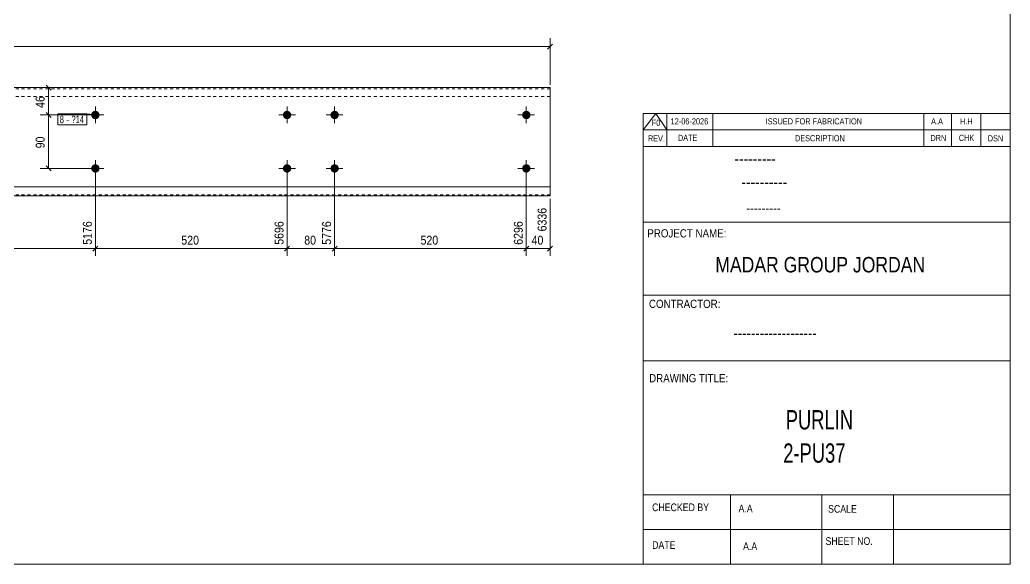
# Model space of a CAD drawing. Header units: millimetres. Extents: x 2 to 579, y 1 to 405.
# Drawn here: x 245.8 to 579, y 5 to 188.3 of the extents above; entities that cross this region are included whole.
import ezdxf

# ---------------------------------------------------------------- set-up
doc = ezdxf.new("R2010")
doc.units = ezdxf.units.MM
doc.linetypes.add('XKITLINE00', pattern=[0])
doc.linetypes.add('XKITLINE01', pattern=[4, 1, -1, 1, -1])
for name, color, linetype, lineweight in [('Bolt', 3, 'Continuous', 0), ('BoltMark', 7, 'Continuous', 0), ('Dimensions', 7, 'Continuous', 0), ('DrawingSheet', 5, 'Continuous', 0), ('OtherObjectType', 7, 'Continuous', 0), ('Part', 2, 'Continuous', 0)]:
    doc.layers.add(name, color=color, linetype=linetype, lineweight=lineweight)
doc.styles.add('@ARIAL_UNICODE_MS_BOLD', font='ARIAL.TTF')
doc.styles.add('ARIAL', font='ARIAL.TTF')
doc.styles.add('ARIAL_NARROW', font='ARIALN.TTF')
doc.styles.add('COMIC_SANS_MS_BOLD', font='COMICBD.TTF')
doc.styles.add('SWIS721_EX_BT', font='ARIAL.TTF')
doc.styles.add('SWISSE', font='ARIAL.TTF')

# ---------------------------------------------------------------- blocks, each defined once
blk = doc.blocks.new('*A4')
at = {"layer": 'Bolt'}
for points in [[(337.12, 156.2), (337.12, 156.17), (337.11, 156.13), (337.11, 156.1), (337.11, 156.06), (337.1, 156.03), (337.1, 156), (337.09, 155.96), (337.08, 155.93), (337.08, 155.9), (337.07, 155.86), (337.06, 155.83), (337.05, 155.8), (337.04, 155.76), (337.02, 155.73), (337.01, 155.7), (337, 155.67), (336.98, 155.64), (336.97, 155.61), (336.95, 155.58), (336.94, 155.55), (336.92, 155.52), (336.9, 155.49), (336.88, 155.46), (336.86, 155.43), (336.84, 155.4), (336.82, 155.37), (336.8, 155.35), (336.78, 155.32), (336.75, 155.3), (336.73, 155.27), (336.71, 155.25), (336.68, 155.22), (336.66, 155.2), (336.63, 155.18), (336.61, 155.15), (336.58, 155.13), (336.55, 155.11), (336.52, 155.09), (336.5, 155.07), (336.47, 155.05), (336.44, 155.03), (336.41, 155.02), (336.38, 155), (336.35, 154.99), (336.32, 154.97), (336.28, 154.96), (336.25, 154.94), (336.22, 154.93), (336.19, 154.92), (336.16, 154.91), (336.12, 154.9), (336.09, 154.89), (336.06, 154.88), (336.02, 154.87), (335.99, 154.86), (335.96, 154.86), (335.92, 154.85), (335.89, 154.85), (335.85, 154.84), (335.82, 154.84), (335.79, 154.84), (335.75, 154.84), (335.72, 154.84), (335.68, 154.84), (335.65, 154.84), (335.61, 154.84), (335.58, 154.84), (335.55, 154.85), (335.51, 154.85), (335.48, 154.86), (335.44, 154.86), (335.41, 154.87), (335.38, 154.88), (335.34, 154.89), (335.31, 154.9), (335.28, 154.91), (335.25, 154.92), (335.21, 154.93), (335.18, 154.94), (335.15, 154.96), (335.12, 154.97), (335.09, 154.99), (335.06, 155), (335.03, 155.02), (335, 155.03), (334.97, 155.05), (334.94, 155.07), (334.91, 155.09), (334.88, 155.11), (334.86, 155.13), (334.83, 155.15), (334.8, 155.18), (334.78, 155.2), (334.75, 155.22), (334.73, 155.25), (334.7, 155.27), (334.68, 155.3), (334.66, 155.32), (334.64, 155.35), (334.61, 155.37), (334.59, 155.4), (334.57, 155.43), (334.55, 155.46), (334.53, 155.49), (334.52, 155.52), (334.5, 155.55), (334.48, 155.58), (334.47, 155.61), (334.45, 155.64), (334.44, 155.67), (334.42, 155.7), (334.41, 155.73), (334.4, 155.76), (334.39, 155.8), (334.38, 155.83), (334.37, 155.86), (334.36, 155.9), (334.35, 155.93), (334.34, 155.96), (334.34, 156), (334.33, 156.03), (334.33, 156.06), (334.32, 156.1), (334.32, 156.13), (334.32, 156.17), (334.32, 156.2), (334.32, 156.24), (334.32, 156.27), (334.32, 156.3), (334.32, 156.34), (334.32, 156.37), (334.33, 156.41), (334.33, 156.44), (334.34, 156.48), (334.34, 156.51), (334.35, 156.54), (334.36, 156.58), (334.37, 156.61), (334.38, 156.64), (334.39, 156.67), (334.4, 156.71), (334.41, 156.74), (334.42, 156.77), (334.44, 156.8), (334.45, 156.83), (334.47, 156.87), (334.48, 156.9), (334.5, 156.93), (334.52, 156.96), (334.53, 156.98), (334.55, 157.01), (334.57, 157.04), (334.59, 157.07), (334.61, 157.1), (334.64, 157.12), (334.66, 157.15), (334.68, 157.18), (334.7, 157.2), (334.73, 157.23), (334.75, 157.25), (334.78, 157.27), (334.8, 157.3), (334.83, 157.32), (334.86, 157.34), (334.88, 157.36), (334.91, 157.38), (334.94, 157.4), (334.97, 157.42), (335, 157.44), (335.03, 157.45), (335.06, 157.47), (335.09, 157.49), (335.12, 157.5), (335.15, 157.52), (335.18, 157.53), (335.21, 157.54), (335.25, 157.55), (335.28, 157.57), (335.31, 157.58), (335.34, 157.59), (335.38, 157.59), (335.41, 157.6), (335.44, 157.61), (335.48, 157.62), (335.51, 157.62), (335.55, 157.63), (335.58, 157.63), (335.61, 157.63), (335.65, 157.63), (335.68, 157.64), (335.72, 157.64), (335.75, 157.64), (335.79, 157.63), (335.82, 157.63), (335.85, 157.63), (335.89, 157.63), (335.92, 157.62), (335.96, 157.62), (335.99, 157.61), (336.02, 157.6), (336.06, 157.59), (336.09, 157.59), (336.12, 157.58), (336.16, 157.57), (336.19, 157.55), (336.22, 157.54), (336.25, 157.53), (336.28, 157.52), (336.32, 157.5), (336.35, 157.49), (336.38, 157.47), (336.41, 157.45), (336.44, 157.44), (336.47, 157.42), (336.5, 157.4), (336.52, 157.38), (336.55, 157.36), (336.58, 157.34), (336.61, 157.32), (336.63, 157.3), (336.66, 157.27), (336.68, 157.25), (336.71, 157.23), (336.73, 157.2), (336.75, 157.18), (336.78, 157.15), (336.8, 157.12), (336.82, 157.1), (336.84, 157.07), (336.86, 157.04), (336.88, 157.01), (336.9, 156.98), (336.92, 156.96), (336.94, 156.93), (336.95, 156.9), (336.97, 156.87), (336.98, 156.83), (337, 156.8), (337.01, 156.77), (337.02, 156.74), (337.04, 156.71), (337.05, 156.67), (337.06, 156.64), (337.07, 156.61), (337.08, 156.58), (337.08, 156.54), (337.09, 156.51), (337.1, 156.48), (337.1, 156.44), (337.11, 156.41), (337.11, 156.37), (337.11, 156.34), (337.12, 156.3), (337.12, 156.27), (337.12, 156.24)], [(353.12, 156.2), (353.12, 156.17), (353.11, 156.13), (353.11, 156.1), (353.11, 156.06), (353.1, 156.03), (353.1, 156), (353.09, 155.96), (353.08, 155.93), (353.08, 155.9), (353.07, 155.86), (353.06, 155.83), (353.05, 155.8), (353.04, 155.76), (353.02, 155.73), (353.01, 155.7), (353, 155.67), (352.98, 155.64), (352.97, 155.61), (352.95, 155.58), (352.94, 155.55), (352.92, 155.52), (352.9, 155.49), (352.88, 155.46), (352.86, 155.43), (352.84, 155.4), (352.82, 155.37), (352.8, 155.35), (352.78, 155.32), (352.75, 155.3), (352.73, 155.27), (352.71, 155.25), (352.68, 155.22), (352.66, 155.2), (352.63, 155.18), (352.61, 155.15), (352.58, 155.13), (352.55, 155.11), (352.52, 155.09), (352.5, 155.07), (352.47, 155.05), (352.44, 155.03), (352.41, 155.02), (352.38, 155), (352.35, 154.99), (352.32, 154.97), (352.28, 154.96), (352.25, 154.94), (352.22, 154.93), (352.19, 154.92), (352.16, 154.91), (352.12, 154.9), (352.09, 154.89), (352.06, 154.88), (352.02, 154.87), (351.99, 154.86), (351.96, 154.86), (351.92, 154.85), (351.89, 154.85), (351.85, 154.84), (351.82, 154.84), (351.79, 154.84), (351.75, 154.84), (351.72, 154.84), (351.68, 154.84), (351.65, 154.84), (351.61, 154.84), (351.58, 154.84), (351.55, 154.85), (351.51, 154.85), (351.48, 154.86), (351.44, 154.86), (351.41, 154.87), (351.38, 154.88), (351.34, 154.89), (351.31, 154.9), (351.28, 154.91), (351.25, 154.92), (351.21, 154.93), (351.18, 154.94), (351.15, 154.96), (351.12, 154.97), (351.09, 154.99), (351.06, 155), (351.03, 155.02), (351, 155.03), (350.97, 155.05), (350.94, 155.07), (350.91, 155.09), (350.88, 155.11), (350.86, 155.13), (350.83, 155.15), (350.8, 155.18), (350.78, 155.2), (350.75, 155.22), (350.73, 155.25), (350.7, 155.27), (350.68, 155.3), (350.66, 155.32), (350.64, 155.35), (350.61, 155.37), (350.59, 155.4), (350.57, 155.43), (350.55, 155.46), (350.53, 155.49), (350.52, 155.52), (350.5, 155.55), (350.48, 155.58), (350.47, 155.61), (350.45, 155.64), (350.44, 155.67), (350.42, 155.7), (350.41, 155.73), (350.4, 155.76), (350.39, 155.8), (350.38, 155.83), (350.37, 155.86), (350.36, 155.9), (350.35, 155.93), (350.34, 155.96), (350.34, 156), (350.33, 156.03), (350.33, 156.06), (350.32, 156.1), (350.32, 156.13), (350.32, 156.17), (350.32, 156.2), (350.32, 156.24), (350.32, 156.27), (350.32, 156.3), (350.32, 156.34), (350.32, 156.37), (350.33, 156.41), (350.33, 156.44), (350.34, 156.48), (350.34, 156.51), (350.35, 156.54), (350.36, 156.58), (350.37, 156.61), (350.38, 156.64), (350.39, 156.67), (350.4, 156.71), (350.41, 156.74), (350.42, 156.77), (350.44, 156.8), (350.45, 156.83), (350.47, 156.87), (350.48, 156.9), (350.5, 156.93), (350.52, 156.96), (350.53, 156.98), (350.55, 157.01), (350.57, 157.04), (350.59, 157.07), (350.61, 157.1), (350.64, 157.12), (350.66, 157.15), (350.68, 157.18), (350.7, 157.2), (350.73, 157.23), (350.75, 157.25), (350.78, 157.27), (350.8, 157.3), (350.83, 157.32), (350.86, 157.34), (350.88, 157.36), (350.91, 157.38), (350.94, 157.4), (350.97, 157.42), (351, 157.44), (351.03, 157.45), (351.06, 157.47), (351.09, 157.49), (351.12, 157.5), (351.15, 157.52), (351.18, 157.53), (351.21, 157.54), (351.25, 157.55), (351.28, 157.57), (351.31, 157.58), (351.34, 157.59), (351.38, 157.59), (351.41, 157.6), (351.44, 157.61), (351.48, 157.62), (351.51, 157.62), (351.55, 157.63), (351.58, 157.63), (351.61, 157.63), (351.65, 157.63), (351.68, 157.64), (351.72, 157.64), (351.75, 157.64), (351.79, 157.63), (351.82, 157.63), (351.85, 157.63), (351.89, 157.63), (351.92, 157.62), (351.96, 157.62), (351.99, 157.61), (352.02, 157.6), (352.06, 157.59), (352.09, 157.59), (352.12, 157.58), (352.16, 157.57), (352.19, 157.55), (352.22, 157.54), (352.25, 157.53), (352.28, 157.52), (352.32, 157.5), (352.35, 157.49), (352.38, 157.47), (352.41, 157.45), (352.44, 157.44), (352.47, 157.42), (352.5, 157.4), (352.52, 157.38), (352.55, 157.36), (352.58, 157.34), (352.61, 157.32), (352.63, 157.3), (352.66, 157.27), (352.68, 157.25), (352.71, 157.23), (352.73, 157.2), (352.75, 157.18), (352.78, 157.15), (352.8, 157.12), (352.82, 157.1), (352.84, 157.07), (352.86, 157.04), (352.88, 157.01), (352.9, 156.98), (352.92, 156.96), (352.94, 156.93), (352.95, 156.9), (352.97, 156.87), (352.98, 156.83), (353, 156.8), (353.01, 156.77), (353.02, 156.74), (353.04, 156.71), (353.05, 156.67), (353.06, 156.64), (353.07, 156.61), (353.08, 156.58), (353.08, 156.54), (353.09, 156.51), (353.1, 156.48), (353.1, 156.44), (353.11, 156.41), (353.11, 156.37), (353.11, 156.34), (353.12, 156.3), (353.12, 156.27), (353.12, 156.24)], [(337.12, 138.2), (337.12, 138.17), (337.11, 138.13), (337.11, 138.1), (337.11, 138.06), (337.1, 138.03), (337.1, 138), (337.09, 137.96), (337.08, 137.93), (337.08, 137.9), (337.07, 137.86), (337.06, 137.83), (337.05, 137.8), (337.04, 137.76), (337.02, 137.73), (337.01, 137.7), (337, 137.67), (336.98, 137.64), (336.97, 137.61), (336.95, 137.58), (336.94, 137.55), (336.92, 137.52), (336.9, 137.49), (336.88, 137.46), (336.86, 137.43), (336.84, 137.4), (336.82, 137.37), (336.8, 137.35), (336.78, 137.32), (336.75, 137.3), (336.73, 137.27), (336.71, 137.25), (336.68, 137.22), (336.66, 137.2), (336.63, 137.18), (336.61, 137.15), (336.58, 137.13), (336.55, 137.11), (336.52, 137.09), (336.5, 137.07), (336.47, 137.05), (336.44, 137.03), (336.41, 137.02), (336.38, 137), (336.35, 136.99), (336.32, 136.97), (336.28, 136.96), (336.25, 136.94), (336.22, 136.93), (336.19, 136.92), (336.16, 136.91), (336.12, 136.9), (336.09, 136.89), (336.06, 136.88), (336.02, 136.87), (335.99, 136.86), (335.96, 136.86), (335.92, 136.85), (335.89, 136.85), (335.85, 136.84), (335.82, 136.84), (335.79, 136.84), (335.75, 136.84), (335.72, 136.84), (335.68, 136.84), (335.65, 136.84), (335.61, 136.84), (335.58, 136.84), (335.55, 136.85), (335.51, 136.85), (335.48, 136.86), (335.44, 136.86), (335.41, 136.87), (335.38, 136.88), (335.34, 136.89), (335.31, 136.9), (335.28, 136.91), (335.25, 136.92), (335.21, 136.93), (335.18, 136.94), (335.15, 136.96), (335.12, 136.97), (335.09, 136.99), (335.06, 137), (335.03, 137.02), (335, 137.03), (334.97, 137.05), (334.94, 137.07), (334.91, 137.09), (334.88, 137.11), (334.86, 137.13), (334.83, 137.15), (334.8, 137.18), (334.78, 137.2), (334.75, 137.22), (334.73, 137.25), (334.7, 137.27), (334.68, 137.3), (334.66, 137.32), (334.64, 137.35), (334.61, 137.37), (334.59, 137.4), (334.57, 137.43), (334.55, 137.46), (334.53, 137.49), (334.52, 137.52), (334.5, 137.55), (334.48, 137.58), (334.47, 137.61), (334.45, 137.64), (334.44, 137.67), (334.42, 137.7), (334.41, 137.73), (334.4, 137.76), (334.39, 137.8), (334.38, 137.83), (334.37, 137.86), (334.36, 137.9), (334.35, 137.93), (334.34, 137.96), (334.34, 138), (334.33, 138.03), (334.33, 138.06), (334.32, 138.1), (334.32, 138.13), (334.32, 138.17), (334.32, 138.2), (334.32, 138.24), (334.32, 138.27), (334.32, 138.3), (334.32, 138.34), (334.32, 138.37), (334.33, 138.41), (334.33, 138.44), (334.34, 138.48), (334.34, 138.51), (334.35, 138.54), (334.36, 138.58), (334.37, 138.61), (334.38, 138.64), (334.39, 138.67), (334.4, 138.71), (334.41, 138.74), (334.42, 138.77), (334.44, 138.8), (334.45, 138.83), (334.47, 138.87), (334.48, 138.9), (334.5, 138.93), (334.52, 138.96), (334.53, 138.98), (334.55, 139.01), (334.57, 139.04), (334.59, 139.07), (334.61, 139.1), (334.64, 139.12), (334.66, 139.15), (334.68, 139.18), (334.7, 139.2), (334.73, 139.23), (334.75, 139.25), (334.78, 139.27), (334.8, 139.3), (334.83, 139.32), (334.86, 139.34), (334.88, 139.36), (334.91, 139.38), (334.94, 139.4), (334.97, 139.42), (335, 139.44), (335.03, 139.45), (335.06, 139.47), (335.09, 139.49), (335.12, 139.5), (335.15, 139.52), (335.18, 139.53), (335.21, 139.54), (335.25, 139.55), (335.28, 139.57), (335.31, 139.58), (335.34, 139.59), (335.38, 139.59), (335.41, 139.6), (335.44, 139.61), (335.48, 139.62), (335.51, 139.62), (335.55, 139.63), (335.58, 139.63), (335.61, 139.63), (335.65, 139.63), (335.68, 139.64), (335.72, 139.64), (335.75, 139.64), (335.79, 139.63), (335.82, 139.63), (335.85, 139.63), (335.89, 139.63), (335.92, 139.62), (335.96, 139.62), (335.99, 139.61), (336.02, 139.6), (336.06, 139.59), (336.09, 139.59), (336.12, 139.58), (336.16, 139.57), (336.19, 139.55), (336.22, 139.54), (336.25, 139.53), (336.28, 139.52), (336.32, 139.5), (336.35, 139.49), (336.38, 139.47), (336.41, 139.45), (336.44, 139.44), (336.47, 139.42), (336.5, 139.4), (336.52, 139.38), (336.55, 139.36), (336.58, 139.34), (336.61, 139.32), (336.63, 139.3), (336.66, 139.27), (336.68, 139.25), (336.71, 139.23), (336.73, 139.2), (336.75, 139.18), (336.78, 139.15), (336.8, 139.12), (336.82, 139.1), (336.84, 139.07), (336.86, 139.04), (336.88, 139.01), (336.9, 138.98), (336.92, 138.96), (336.94, 138.93), (336.95, 138.9), (336.97, 138.87), (336.98, 138.83), (337, 138.8), (337.01, 138.77), (337.02, 138.74), (337.04, 138.71), (337.05, 138.67), (337.06, 138.64), (337.07, 138.61), (337.08, 138.58), (337.08, 138.54), (337.09, 138.51), (337.1, 138.48), (337.1, 138.44), (337.11, 138.41), (337.11, 138.37), (337.11, 138.34), (337.12, 138.3), (337.12, 138.27), (337.12, 138.24)], [(353.12, 138.2), (353.12, 138.17), (353.11, 138.13), (353.11, 138.1), (353.11, 138.06), (353.1, 138.03), (353.1, 138), (353.09, 137.96), (353.08, 137.93), (353.08, 137.9), (353.07, 137.86), (353.06, 137.83), (353.05, 137.8), (353.04, 137.76), (353.02, 137.73), (353.01, 137.7), (353, 137.67), (352.98, 137.64), (352.97, 137.61), (352.95, 137.58), (352.94, 137.55), (352.92, 137.52), (352.9, 137.49), (352.88, 137.46), (352.86, 137.43), (352.84, 137.4), (352.82, 137.37), (352.8, 137.35), (352.78, 137.32), (352.75, 137.3), (352.73, 137.27), (352.71, 137.25), (352.68, 137.22), (352.66, 137.2), (352.63, 137.18), (352.61, 137.15), (352.58, 137.13), (352.55, 137.11), (352.52, 137.09), (352.5, 137.07), (352.47, 137.05), (352.44, 137.03), (352.41, 137.02), (352.38, 137), (352.35, 136.99), (352.32, 136.97), (352.28, 136.96), (352.25, 136.94), (352.22, 136.93), (352.19, 136.92), (352.16, 136.91), (352.12, 136.9), (352.09, 136.89), (352.06, 136.88), (352.02, 136.87), (351.99, 136.86), (351.96, 136.86), (351.92, 136.85), (351.89, 136.85), (351.85, 136.84), (351.82, 136.84), (351.79, 136.84), (351.75, 136.84), (351.72, 136.84), (351.68, 136.84), (351.65, 136.84), (351.61, 136.84), (351.58, 136.84), (351.55, 136.85), (351.51, 136.85), (351.48, 136.86), (351.44, 136.86), (351.41, 136.87), (351.38, 136.88), (351.34, 136.89), (351.31, 136.9), (351.28, 136.91), (351.25, 136.92), (351.21, 136.93), (351.18, 136.94), (351.15, 136.96), (351.12, 136.97), (351.09, 136.99), (351.06, 137), (351.03, 137.02), (351, 137.03), (350.97, 137.05), (350.94, 137.07), (350.91, 137.09), (350.88, 137.11), (350.86, 137.13), (350.83, 137.15), (350.8, 137.18), (350.78, 137.2), (350.75, 137.22), (350.73, 137.25), (350.7, 137.27), (350.68, 137.3), (350.66, 137.32), (350.64, 137.35), (350.61, 137.37), (350.59, 137.4), (350.57, 137.43), (350.55, 137.46), (350.53, 137.49), (350.52, 137.52), (350.5, 137.55), (350.48, 137.58), (350.47, 137.61), (350.45, 137.64), (350.44, 137.67), (350.42, 137.7), (350.41, 137.73), (350.4, 137.76), (350.39, 137.8), (350.38, 137.83), (350.37, 137.86), (350.36, 137.9), (350.35, 137.93), (350.34, 137.96), (350.34, 138), (350.33, 138.03), (350.33, 138.06), (350.32, 138.1), (350.32, 138.13), (350.32, 138.17), (350.32, 138.2), (350.32, 138.24), (350.32, 138.27), (350.32, 138.3), (350.32, 138.34), (350.32, 138.37), (350.33, 138.41), (350.33, 138.44), (350.34, 138.48), (350.34, 138.51), (350.35, 138.54), (350.36, 138.58), (350.37, 138.61), (350.38, 138.64), (350.39, 138.67), (350.4, 138.71), (350.41, 138.74), (350.42, 138.77), (350.44, 138.8), (350.45, 138.83), (350.47, 138.87), (350.48, 138.9), (350.5, 138.93), (350.52, 138.96), (350.53, 138.98), (350.55, 139.01), (350.57, 139.04), (350.59, 139.07), (350.61, 139.1), (350.64, 139.12), (350.66, 139.15), (350.68, 139.18), (350.7, 139.2), (350.73, 139.23), (350.75, 139.25), (350.78, 139.27), (350.8, 139.3), (350.83, 139.32), (350.86, 139.34), (350.88, 139.36), (350.91, 139.38), (350.94, 139.4), (350.97, 139.42), (351, 139.44), (351.03, 139.45), (351.06, 139.47), (351.09, 139.49), (351.12, 139.5), (351.15, 139.52), (351.18, 139.53), (351.21, 139.54), (351.25, 139.55), (351.28, 139.57), (351.31, 139.58), (351.34, 139.59), (351.38, 139.59), (351.41, 139.6), (351.44, 139.61), (351.48, 139.62), (351.51, 139.62), (351.55, 139.63), (351.58, 139.63), (351.61, 139.63), (351.65, 139.63), (351.68, 139.64), (351.72, 139.64), (351.75, 139.64), (351.79, 139.63), (351.82, 139.63), (351.85, 139.63), (351.89, 139.63), (351.92, 139.62), (351.96, 139.62), (351.99, 139.61), (352.02, 139.6), (352.06, 139.59), (352.09, 139.59), (352.12, 139.58), (352.16, 139.57), (352.19, 139.55), (352.22, 139.54), (352.25, 139.53), (352.28, 139.52), (352.32, 139.5), (352.35, 139.49), (352.38, 139.47), (352.41, 139.45), (352.44, 139.44), (352.47, 139.42), (352.5, 139.4), (352.52, 139.38), (352.55, 139.36), (352.58, 139.34), (352.61, 139.32), (352.63, 139.3), (352.66, 139.27), (352.68, 139.25), (352.71, 139.23), (352.73, 139.2), (352.75, 139.18), (352.78, 139.15), (352.8, 139.12), (352.82, 139.1), (352.84, 139.07), (352.86, 139.04), (352.88, 139.01), (352.9, 138.98), (352.92, 138.96), (352.94, 138.93), (352.95, 138.9), (352.97, 138.87), (352.98, 138.83), (353, 138.8), (353.01, 138.77), (353.02, 138.74), (353.04, 138.71), (353.05, 138.67), (353.06, 138.64), (353.07, 138.61), (353.08, 138.58), (353.08, 138.54), (353.09, 138.51), (353.1, 138.48), (353.1, 138.44), (353.11, 138.41), (353.11, 138.37), (353.11, 138.34), (353.12, 138.3), (353.12, 138.27), (353.12, 138.24)]]:
    blk.add_hatch(color=3, dxfattribs=at).paths.add_polyline_path(points, flags=17)
at = {"layer": 'Bolt', "color": 3, "linetype": 'XKITLINE00', "lineweight": 0}
for p, q in [((335.72, 159.04), (335.72, 153.44)), ((351.72, 159.04), (351.72, 153.44)), ((338.52, 156.24), (332.92, 156.24)), ((354.52, 156.24), (348.92, 156.24)), ((335.72, 141.04), (335.72, 135.44)), ((351.72, 141.04), (351.72, 135.44)), ((338.52, 138.24), (332.92, 138.24)), ((354.52, 138.24), (348.92, 138.24))]:
    blk.add_line(p, q, dxfattribs=at)
blk = doc.blocks.new('*A5')
at = {"layer": 'Bolt'}
for points in [[(272.63, 156.2), (272.63, 156.17), (272.63, 156.13), (272.62, 156.1), (272.62, 156.06), (272.61, 156.03), (272.61, 156), (272.6, 155.96), (272.6, 155.93), (272.59, 155.9), (272.58, 155.86), (272.57, 155.83), (272.56, 155.8), (272.55, 155.76), (272.54, 155.73), (272.52, 155.7), (272.51, 155.67), (272.5, 155.64), (272.48, 155.61), (272.46, 155.58), (272.45, 155.55), (272.43, 155.52), (272.41, 155.49), (272.39, 155.46), (272.37, 155.43), (272.35, 155.4), (272.33, 155.37), (272.31, 155.35), (272.29, 155.32), (272.27, 155.3), (272.24, 155.27), (272.22, 155.25), (272.19, 155.22), (272.17, 155.2), (272.14, 155.18), (272.12, 155.15), (272.09, 155.13), (272.06, 155.11), (272.04, 155.09), (272.01, 155.07), (271.98, 155.05), (271.95, 155.03), (271.92, 155.02), (271.89, 155), (271.86, 154.99), (271.83, 154.97), (271.8, 154.96), (271.77, 154.94), (271.73, 154.93), (271.7, 154.92), (271.67, 154.91), (271.64, 154.9), (271.6, 154.89), (271.57, 154.88), (271.54, 154.87), (271.5, 154.86), (271.47, 154.86), (271.43, 154.85), (271.4, 154.85), (271.37, 154.84), (271.33, 154.84), (271.3, 154.84), (271.26, 154.84), (271.23, 154.84), (271.2, 154.84), (271.16, 154.84), (271.13, 154.84), (271.09, 154.84), (271.06, 154.85), (271.02, 154.85), (270.99, 154.86), (270.96, 154.86), (270.92, 154.87), (270.89, 154.88), (270.86, 154.89), (270.82, 154.9), (270.79, 154.91), (270.76, 154.92), (270.73, 154.93), (270.69, 154.94), (270.66, 154.96), (270.63, 154.97), (270.6, 154.99), (270.57, 155), (270.54, 155.02), (270.51, 155.03), (270.48, 155.05), (270.45, 155.07), (270.42, 155.09), (270.4, 155.11), (270.37, 155.13), (270.34, 155.15), (270.32, 155.18), (270.29, 155.2), (270.26, 155.22), (270.24, 155.25), (270.22, 155.27), (270.19, 155.3), (270.17, 155.32), (270.15, 155.35), (270.13, 155.37), (270.1, 155.4), (270.08, 155.43), (270.07, 155.46), (270.05, 155.49), (270.03, 155.52), (270.01, 155.55), (269.99, 155.58), (269.98, 155.61), (269.96, 155.64), (269.95, 155.67), (269.94, 155.7), (269.92, 155.73), (269.91, 155.76), (269.9, 155.8), (269.89, 155.83), (269.88, 155.86), (269.87, 155.9), (269.86, 155.93), (269.86, 155.96), (269.85, 156), (269.84, 156.03), (269.84, 156.06), (269.84, 156.1), (269.83, 156.13), (269.83, 156.17), (269.83, 156.2), (269.83, 156.24), (269.83, 156.27), (269.83, 156.3), (269.83, 156.34), (269.84, 156.37), (269.84, 156.41), (269.84, 156.44), (269.85, 156.48), (269.86, 156.51), (269.86, 156.54), (269.87, 156.58), (269.88, 156.61), (269.89, 156.64), (269.9, 156.67), (269.91, 156.71), (269.92, 156.74), (269.94, 156.77), (269.95, 156.8), (269.96, 156.83), (269.98, 156.87), (269.99, 156.9), (270.01, 156.93), (270.03, 156.96), (270.05, 156.98), (270.07, 157.01), (270.08, 157.04), (270.1, 157.07), (270.13, 157.1), (270.15, 157.12), (270.17, 157.15), (270.19, 157.18), (270.22, 157.2), (270.24, 157.23), (270.26, 157.25), (270.29, 157.27), (270.32, 157.3), (270.34, 157.32), (270.37, 157.34), (270.4, 157.36), (270.42, 157.38), (270.45, 157.4), (270.48, 157.42), (270.51, 157.44), (270.54, 157.45), (270.57, 157.47), (270.6, 157.49), (270.63, 157.5), (270.66, 157.52), (270.69, 157.53), (270.73, 157.54), (270.76, 157.55), (270.79, 157.57), (270.82, 157.58), (270.86, 157.59), (270.89, 157.59), (270.92, 157.6), (270.96, 157.61), (270.99, 157.62), (271.02, 157.62), (271.06, 157.63), (271.09, 157.63), (271.13, 157.63), (271.16, 157.63), (271.2, 157.64), (271.23, 157.64), (271.26, 157.64), (271.3, 157.63), (271.33, 157.63), (271.37, 157.63), (271.4, 157.63), (271.43, 157.62), (271.47, 157.62), (271.5, 157.61), (271.54, 157.6), (271.57, 157.59), (271.6, 157.59), (271.64, 157.58), (271.67, 157.57), (271.7, 157.55), (271.73, 157.54), (271.77, 157.53), (271.8, 157.52), (271.83, 157.5), (271.86, 157.49), (271.89, 157.47), (271.92, 157.45), (271.95, 157.44), (271.98, 157.42), (272.01, 157.4), (272.04, 157.38), (272.06, 157.36), (272.09, 157.34), (272.12, 157.32), (272.14, 157.3), (272.17, 157.27), (272.19, 157.25), (272.22, 157.23), (272.24, 157.2), (272.27, 157.18), (272.29, 157.15), (272.31, 157.12), (272.33, 157.1), (272.35, 157.07), (272.37, 157.04), (272.39, 157.01), (272.41, 156.98), (272.43, 156.96), (272.45, 156.93), (272.46, 156.9), (272.48, 156.87), (272.5, 156.83), (272.51, 156.8), (272.52, 156.77), (272.54, 156.74), (272.55, 156.71), (272.56, 156.67), (272.57, 156.64), (272.58, 156.61), (272.59, 156.58), (272.6, 156.54), (272.6, 156.51), (272.61, 156.48), (272.61, 156.44), (272.62, 156.41), (272.62, 156.37), (272.63, 156.34), (272.63, 156.3), (272.63, 156.27), (272.63, 156.24)], [(417.6, 156.2), (417.6, 156.17), (417.6, 156.13), (417.6, 156.1), (417.59, 156.06), (417.59, 156.03), (417.58, 156), (417.58, 155.96), (417.57, 155.93), (417.56, 155.9), (417.55, 155.86), (417.54, 155.83), (417.53, 155.8), (417.52, 155.76), (417.51, 155.73), (417.5, 155.7), (417.49, 155.67), (417.47, 155.64), (417.46, 155.61), (417.44, 155.58), (417.42, 155.55), (417.41, 155.52), (417.39, 155.49), (417.37, 155.46), (417.35, 155.43), (417.33, 155.4), (417.31, 155.37), (417.29, 155.35), (417.27, 155.32), (417.24, 155.3), (417.22, 155.27), (417.2, 155.25), (417.17, 155.22), (417.15, 155.2), (417.12, 155.18), (417.09, 155.15), (417.07, 155.13), (417.04, 155.11), (417.01, 155.09), (416.98, 155.07), (416.95, 155.05), (416.92, 155.03), (416.9, 155.02), (416.87, 155), (416.83, 154.99), (416.8, 154.97), (416.77, 154.96), (416.74, 154.94), (416.71, 154.93), (416.68, 154.92), (416.64, 154.91), (416.61, 154.9), (416.58, 154.89), (416.55, 154.88), (416.51, 154.87), (416.48, 154.86), (416.44, 154.86), (416.41, 154.85), (416.38, 154.85), (416.34, 154.84), (416.31, 154.84), (416.27, 154.84), (416.24, 154.84), (416.21, 154.84), (416.17, 154.84), (416.14, 154.84), (416.1, 154.84), (416.07, 154.84), (416.03, 154.85), (416, 154.85), (415.97, 154.86), (415.93, 154.86), (415.9, 154.87), (415.87, 154.88), (415.83, 154.89), (415.8, 154.9), (415.77, 154.91), (415.73, 154.92), (415.7, 154.93), (415.67, 154.94), (415.64, 154.96), (415.61, 154.97), (415.58, 154.99), (415.55, 155), (415.52, 155.02), (415.49, 155.03), (415.46, 155.05), (415.43, 155.07), (415.4, 155.09), (415.37, 155.11), (415.34, 155.13), (415.32, 155.15), (415.29, 155.18), (415.26, 155.2), (415.24, 155.22), (415.22, 155.25), (415.19, 155.27), (415.17, 155.3), (415.15, 155.32), (415.12, 155.35), (415.1, 155.37), (415.08, 155.4), (415.06, 155.43), (415.04, 155.46), (415.02, 155.49), (415, 155.52), (414.99, 155.55), (414.97, 155.58), (414.95, 155.61), (414.94, 155.64), (414.93, 155.67), (414.91, 155.7), (414.9, 155.73), (414.89, 155.76), (414.88, 155.8), (414.87, 155.83), (414.86, 155.86), (414.85, 155.9), (414.84, 155.93), (414.83, 155.96), (414.83, 156), (414.82, 156.03), (414.82, 156.06), (414.81, 156.1), (414.81, 156.13), (414.81, 156.17), (414.81, 156.2), (414.81, 156.24), (414.81, 156.27), (414.81, 156.3), (414.81, 156.34), (414.81, 156.37), (414.82, 156.41), (414.82, 156.44), (414.83, 156.48), (414.83, 156.51), (414.84, 156.54), (414.85, 156.58), (414.86, 156.61), (414.87, 156.64), (414.88, 156.67), (414.89, 156.71), (414.9, 156.74), (414.91, 156.77), (414.93, 156.8), (414.94, 156.83), (414.95, 156.87), (414.97, 156.9), (414.99, 156.93), (415, 156.96), (415.02, 156.98), (415.04, 157.01), (415.06, 157.04), (415.08, 157.07), (415.1, 157.1), (415.12, 157.12), (415.15, 157.15), (415.17, 157.18), (415.19, 157.2), (415.22, 157.23), (415.24, 157.25), (415.26, 157.27), (415.29, 157.3), (415.32, 157.32), (415.34, 157.34), (415.37, 157.36), (415.4, 157.38), (415.43, 157.4), (415.46, 157.42), (415.49, 157.44), (415.52, 157.45), (415.55, 157.47), (415.58, 157.49), (415.61, 157.5), (415.64, 157.52), (415.67, 157.53), (415.7, 157.54), (415.73, 157.55), (415.77, 157.57), (415.8, 157.58), (415.83, 157.59), (415.87, 157.59), (415.9, 157.6), (415.93, 157.61), (415.97, 157.62), (416, 157.62), (416.03, 157.63), (416.07, 157.63), (416.1, 157.63), (416.14, 157.63), (416.17, 157.64), (416.21, 157.64), (416.24, 157.64), (416.27, 157.63), (416.31, 157.63), (416.34, 157.63), (416.38, 157.63), (416.41, 157.62), (416.44, 157.62), (416.48, 157.61), (416.51, 157.6), (416.55, 157.59), (416.58, 157.59), (416.61, 157.58), (416.64, 157.57), (416.68, 157.55), (416.71, 157.54), (416.74, 157.53), (416.77, 157.52), (416.8, 157.5), (416.83, 157.49), (416.87, 157.47), (416.9, 157.45), (416.92, 157.44), (416.95, 157.42), (416.98, 157.4), (417.01, 157.38), (417.04, 157.36), (417.07, 157.34), (417.09, 157.32), (417.12, 157.3), (417.15, 157.27), (417.17, 157.25), (417.2, 157.23), (417.22, 157.2), (417.24, 157.18), (417.27, 157.15), (417.29, 157.12), (417.31, 157.1), (417.33, 157.07), (417.35, 157.04), (417.37, 157.01), (417.39, 156.98), (417.41, 156.96), (417.42, 156.93), (417.44, 156.9), (417.46, 156.87), (417.47, 156.83), (417.49, 156.8), (417.5, 156.77), (417.51, 156.74), (417.52, 156.71), (417.53, 156.67), (417.54, 156.64), (417.55, 156.61), (417.56, 156.58), (417.57, 156.54), (417.58, 156.51), (417.58, 156.48), (417.59, 156.44), (417.59, 156.41), (417.6, 156.37), (417.6, 156.34), (417.6, 156.3), (417.6, 156.27), (417.61, 156.24)], [(272.63, 138.2), (272.63, 138.17), (272.63, 138.13), (272.62, 138.1), (272.62, 138.06), (272.61, 138.03), (272.61, 138), (272.6, 137.96), (272.6, 137.93), (272.59, 137.9), (272.58, 137.86), (272.57, 137.83), (272.56, 137.8), (272.55, 137.76), (272.54, 137.73), (272.52, 137.7), (272.51, 137.67), (272.5, 137.64), (272.48, 137.61), (272.46, 137.58), (272.45, 137.55), (272.43, 137.52), (272.41, 137.49), (272.39, 137.46), (272.37, 137.43), (272.35, 137.4), (272.33, 137.37), (272.31, 137.35), (272.29, 137.32), (272.27, 137.3), (272.24, 137.27), (272.22, 137.25), (272.19, 137.22), (272.17, 137.2), (272.14, 137.18), (272.12, 137.15), (272.09, 137.13), (272.06, 137.11), (272.04, 137.09), (272.01, 137.07), (271.98, 137.05), (271.95, 137.03), (271.92, 137.02), (271.89, 137), (271.86, 136.99), (271.83, 136.97), (271.8, 136.96), (271.77, 136.94), (271.73, 136.93), (271.7, 136.92), (271.67, 136.91), (271.64, 136.9), (271.6, 136.89), (271.57, 136.88), (271.54, 136.87), (271.5, 136.86), (271.47, 136.86), (271.43, 136.85), (271.4, 136.85), (271.37, 136.84), (271.33, 136.84), (271.3, 136.84), (271.26, 136.84), (271.23, 136.84), (271.2, 136.84), (271.16, 136.84), (271.13, 136.84), (271.09, 136.84), (271.06, 136.85), (271.02, 136.85), (270.99, 136.86), (270.96, 136.86), (270.92, 136.87), (270.89, 136.88), (270.86, 136.89), (270.82, 136.9), (270.79, 136.91), (270.76, 136.92), (270.73, 136.93), (270.69, 136.94), (270.66, 136.96), (270.63, 136.97), (270.6, 136.99), (270.57, 137), (270.54, 137.02), (270.51, 137.03), (270.48, 137.05), (270.45, 137.07), (270.42, 137.09), (270.4, 137.11), (270.37, 137.13), (270.34, 137.15), (270.32, 137.18), (270.29, 137.2), (270.26, 137.22), (270.24, 137.25), (270.22, 137.27), (270.19, 137.3), (270.17, 137.32), (270.15, 137.35), (270.13, 137.37), (270.1, 137.4), (270.08, 137.43), (270.07, 137.46), (270.05, 137.49), (270.03, 137.52), (270.01, 137.55), (269.99, 137.58), (269.98, 137.61), (269.96, 137.64), (269.95, 137.67), (269.94, 137.7), (269.92, 137.73), (269.91, 137.76), (269.9, 137.8), (269.89, 137.83), (269.88, 137.86), (269.87, 137.9), (269.86, 137.93), (269.86, 137.96), (269.85, 138), (269.84, 138.03), (269.84, 138.06), (269.84, 138.1), (269.83, 138.13), (269.83, 138.17), (269.83, 138.2), (269.83, 138.24), (269.83, 138.27), (269.83, 138.3), (269.83, 138.34), (269.84, 138.37), (269.84, 138.41), (269.84, 138.44), (269.85, 138.48), (269.86, 138.51), (269.86, 138.54), (269.87, 138.58), (269.88, 138.61), (269.89, 138.64), (269.9, 138.67), (269.91, 138.71), (269.92, 138.74), (269.94, 138.77), (269.95, 138.8), (269.96, 138.83), (269.98, 138.87), (269.99, 138.9), (270.01, 138.93), (270.03, 138.96), (270.05, 138.98), (270.07, 139.01), (270.08, 139.04), (270.1, 139.07), (270.13, 139.1), (270.15, 139.12), (270.17, 139.15), (270.19, 139.18), (270.22, 139.2), (270.24, 139.23), (270.26, 139.25), (270.29, 139.27), (270.32, 139.3), (270.34, 139.32), (270.37, 139.34), (270.4, 139.36), (270.42, 139.38), (270.45, 139.4), (270.48, 139.42), (270.51, 139.44), (270.54, 139.45), (270.57, 139.47), (270.6, 139.49), (270.63, 139.5), (270.66, 139.52), (270.69, 139.53), (270.73, 139.54), (270.76, 139.55), (270.79, 139.57), (270.82, 139.58), (270.86, 139.59), (270.89, 139.59), (270.92, 139.6), (270.96, 139.61), (270.99, 139.62), (271.02, 139.62), (271.06, 139.63), (271.09, 139.63), (271.13, 139.63), (271.16, 139.63), (271.2, 139.64), (271.23, 139.64), (271.26, 139.64), (271.3, 139.63), (271.33, 139.63), (271.37, 139.63), (271.4, 139.63), (271.43, 139.62), (271.47, 139.62), (271.5, 139.61), (271.54, 139.6), (271.57, 139.59), (271.6, 139.59), (271.64, 139.58), (271.67, 139.57), (271.7, 139.55), (271.73, 139.54), (271.77, 139.53), (271.8, 139.52), (271.83, 139.5), (271.86, 139.49), (271.89, 139.47), (271.92, 139.45), (271.95, 139.44), (271.98, 139.42), (272.01, 139.4), (272.04, 139.38), (272.06, 139.36), (272.09, 139.34), (272.12, 139.32), (272.14, 139.3), (272.17, 139.27), (272.19, 139.25), (272.22, 139.23), (272.24, 139.2), (272.27, 139.18), (272.29, 139.15), (272.31, 139.12), (272.33, 139.1), (272.35, 139.07), (272.37, 139.04), (272.39, 139.01), (272.41, 138.98), (272.43, 138.96), (272.45, 138.93), (272.46, 138.9), (272.48, 138.87), (272.5, 138.83), (272.51, 138.8), (272.52, 138.77), (272.54, 138.74), (272.55, 138.71), (272.56, 138.67), (272.57, 138.64), (272.58, 138.61), (272.59, 138.58), (272.6, 138.54), (272.6, 138.51), (272.61, 138.48), (272.61, 138.44), (272.62, 138.41), (272.62, 138.37), (272.63, 138.34), (272.63, 138.3), (272.63, 138.27), (272.63, 138.24)], [(417.6, 138.2), (417.6, 138.17), (417.6, 138.13), (417.6, 138.1), (417.59, 138.06), (417.59, 138.03), (417.58, 138), (417.58, 137.96), (417.57, 137.93), (417.56, 137.9), (417.55, 137.86), (417.54, 137.83), (417.53, 137.8), (417.52, 137.76), (417.51, 137.73), (417.5, 137.7), (417.49, 137.67), (417.47, 137.64), (417.46, 137.61), (417.44, 137.58), (417.42, 137.55), (417.41, 137.52), (417.39, 137.49), (417.37, 137.46), (417.35, 137.43), (417.33, 137.4), (417.31, 137.37), (417.29, 137.35), (417.27, 137.32), (417.24, 137.3), (417.22, 137.27), (417.2, 137.25), (417.17, 137.22), (417.15, 137.2), (417.12, 137.18), (417.09, 137.15), (417.07, 137.13), (417.04, 137.11), (417.01, 137.09), (416.98, 137.07), (416.95, 137.05), (416.92, 137.03), (416.9, 137.02), (416.87, 137), (416.83, 136.99), (416.8, 136.97), (416.77, 136.96), (416.74, 136.94), (416.71, 136.93), (416.68, 136.92), (416.64, 136.91), (416.61, 136.9), (416.58, 136.89), (416.55, 136.88), (416.51, 136.87), (416.48, 136.86), (416.44, 136.86), (416.41, 136.85), (416.38, 136.85), (416.34, 136.84), (416.31, 136.84), (416.27, 136.84), (416.24, 136.84), (416.21, 136.84), (416.17, 136.84), (416.14, 136.84), (416.1, 136.84), (416.07, 136.84), (416.03, 136.85), (416, 136.85), (415.97, 136.86), (415.93, 136.86), (415.9, 136.87), (415.87, 136.88), (415.83, 136.89), (415.8, 136.9), (415.77, 136.91), (415.73, 136.92), (415.7, 136.93), (415.67, 136.94), (415.64, 136.96), (415.61, 136.97), (415.58, 136.99), (415.55, 137), (415.52, 137.02), (415.49, 137.03), (415.46, 137.05), (415.43, 137.07), (415.4, 137.09), (415.37, 137.11), (415.34, 137.13), (415.32, 137.15), (415.29, 137.18), (415.26, 137.2), (415.24, 137.22), (415.22, 137.25), (415.19, 137.27), (415.17, 137.3), (415.15, 137.32), (415.12, 137.35), (415.1, 137.37), (415.08, 137.4), (415.06, 137.43), (415.04, 137.46), (415.02, 137.49), (415, 137.52), (414.99, 137.55), (414.97, 137.58), (414.95, 137.61), (414.94, 137.64), (414.93, 137.67), (414.91, 137.7), (414.9, 137.73), (414.89, 137.76), (414.88, 137.8), (414.87, 137.83), (414.86, 137.86), (414.85, 137.9), (414.84, 137.93), (414.83, 137.96), (414.83, 138), (414.82, 138.03), (414.82, 138.06), (414.81, 138.1), (414.81, 138.13), (414.81, 138.17), (414.81, 138.2), (414.81, 138.24), (414.81, 138.27), (414.81, 138.3), (414.81, 138.34), (414.81, 138.37), (414.82, 138.41), (414.82, 138.44), (414.83, 138.48), (414.83, 138.51), (414.84, 138.54), (414.85, 138.58), (414.86, 138.61), (414.87, 138.64), (414.88, 138.67), (414.89, 138.71), (414.9, 138.74), (414.91, 138.77), (414.93, 138.8), (414.94, 138.83), (414.95, 138.87), (414.97, 138.9), (414.99, 138.93), (415, 138.96), (415.02, 138.98), (415.04, 139.01), (415.06, 139.04), (415.08, 139.07), (415.1, 139.1), (415.12, 139.12), (415.15, 139.15), (415.17, 139.18), (415.19, 139.2), (415.22, 139.23), (415.24, 139.25), (415.26, 139.27), (415.29, 139.3), (415.32, 139.32), (415.34, 139.34), (415.37, 139.36), (415.4, 139.38), (415.43, 139.4), (415.46, 139.42), (415.49, 139.44), (415.52, 139.45), (415.55, 139.47), (415.58, 139.49), (415.61, 139.5), (415.64, 139.52), (415.67, 139.53), (415.7, 139.54), (415.73, 139.55), (415.77, 139.57), (415.8, 139.58), (415.83, 139.59), (415.87, 139.59), (415.9, 139.6), (415.93, 139.61), (415.97, 139.62), (416, 139.62), (416.03, 139.63), (416.07, 139.63), (416.1, 139.63), (416.14, 139.63), (416.17, 139.64), (416.21, 139.64), (416.24, 139.64), (416.27, 139.63), (416.31, 139.63), (416.34, 139.63), (416.38, 139.63), (416.41, 139.62), (416.44, 139.62), (416.48, 139.61), (416.51, 139.6), (416.55, 139.59), (416.58, 139.59), (416.61, 139.58), (416.64, 139.57), (416.68, 139.55), (416.71, 139.54), (416.74, 139.53), (416.77, 139.52), (416.8, 139.5), (416.83, 139.49), (416.87, 139.47), (416.9, 139.45), (416.92, 139.44), (416.95, 139.42), (416.98, 139.4), (417.01, 139.38), (417.04, 139.36), (417.07, 139.34), (417.09, 139.32), (417.12, 139.3), (417.15, 139.27), (417.17, 139.25), (417.2, 139.23), (417.22, 139.2), (417.24, 139.18), (417.27, 139.15), (417.29, 139.12), (417.31, 139.1), (417.33, 139.07), (417.35, 139.04), (417.37, 139.01), (417.39, 138.98), (417.41, 138.96), (417.42, 138.93), (417.44, 138.9), (417.46, 138.87), (417.47, 138.83), (417.49, 138.8), (417.5, 138.77), (417.51, 138.74), (417.52, 138.71), (417.53, 138.67), (417.54, 138.64), (417.55, 138.61), (417.56, 138.58), (417.57, 138.54), (417.58, 138.51), (417.58, 138.48), (417.59, 138.44), (417.59, 138.41), (417.6, 138.37), (417.6, 138.34), (417.6, 138.3), (417.6, 138.27), (417.61, 138.24)]]:
    blk.add_hatch(color=3, dxfattribs=at).paths.add_polyline_path(points, flags=17)
at = {"layer": 'Bolt', "color": 3, "linetype": 'XKITLINE00', "lineweight": 0}
for p, q in [((271.23, 159.04), (271.23, 153.44)), ((416.21, 159.04), (416.21, 153.44)), ((274.03, 156.24), (268.43, 156.24)), ((419.01, 156.24), (413.41, 156.24)), ((271.23, 141.04), (271.23, 135.44)), ((416.21, 141.04), (416.21, 135.44)), ((274.03, 138.24), (268.43, 138.24)), ((419.01, 138.24), (413.41, 138.24))]:
    blk.add_line(p, q, dxfattribs=at)
blk = doc.blocks.new('*A6')
at = {"layer": 'Part', "color": 2, "linetype": 'XKITLINE00', "lineweight": 0}
for p, q in [((303.42, 165.44), (239.04, 165.44)), ((383.91, 165.44), (303.52, 165.44)), ((424.21, 165.44), (384.01, 165.44)), ((424.21, 165.44), (424.21, 129.04)), ((303.42, 132.04), (239.04, 132.04)), ((383.91, 132.04), (303.52, 132.04)), ((424.21, 132.04), (384.01, 132.04)), ((239.04, 129.04), (303.42, 129.04)), ((303.52, 129.04), (383.91, 129.04)), ((384.01, 129.04), (424.21, 129.04))]:
    blk.add_line(p, q, dxfattribs=at)
at = {"layer": 'Part', "color": 7, "linetype": 'XKITLINE01', "lineweight": 0}
for p, q in [((303.42, 165.08), (239.04, 165.08)), ((383.91, 165.08), (303.52, 165.08)), ((424.21, 165.08), (384.01, 165.08)), ((303.42, 162.44), (239.04, 162.44)), ((383.91, 162.44), (303.52, 162.44)), ((424.21, 162.44), (384.01, 162.44)), ((303.42, 129.4), (239.04, 129.4)), ((383.91, 129.4), (303.52, 129.4)), ((424.21, 129.4), (384.01, 129.4))]:
    blk.add_line(p, q, dxfattribs=at)
blk = doc.blocks.new('*A13')
at = {"layer": 'DrawingSheet', "color": 5, "linetype": 'XKITLINE00', "lineweight": 0}
for p, q in [((579, 5), (579, 405)), ((5, 5), (579, 5))]:
    blk.add_line(p, q, dxfattribs=at)
blk = doc.blocks.new('*A16')
at = {"layer": 'OtherObjectType', "color": 7, "linetype": 'XKITLINE00', "lineweight": 0}
for p, q in [((455.5, 156.76), (579, 156.76)), ((455.5, 151.21), (459.82, 156.76)), ((455.5, 151.21), (455.5, 156.76)), ((459.82, 156.76), (463.53, 151.21)), ((463.53, 151.21), (463.53, 156.76)), ((478.97, 151.21), (478.97, 156.76)), ((549.98, 151.21), (549.98, 156.76)), ((559.24, 151.21), (559.24, 156.76)), ((569.12, 151.21), (569.12, 156.76)), ((579, 151.21), (579, 156.76)), ((455.5, 151.21), (579, 151.21)), ((455.5, 145.65), (455.5, 151.21)), ((459.21, 151.21), (579, 151.21)), ((463.53, 145.65), (463.53, 151.21)), ((478.97, 145.65), (478.97, 151.21)), ((549.98, 145.65), (549.98, 151.21)), ((559.24, 145.65), (559.24, 151.21)), ((569.12, 145.65), (569.12, 151.21)), ((579, 145.65), (579, 151.21))]:
    blk.add_line(p, q, dxfattribs=at)
at = {"layer": 'OtherObjectType', "color": 7, "style": 'ARIAL_NARROW'}
for s, height, width, p in [('F0', 2.058, 1.008832, (458.4, 152.59)), ('12-06-2026', 2.058, 1.008832, (464.76, 153.06)), ('ISSUED FOR FABRICATION', 2.0583, 1.008832, (496.71, 153.06)), ('A.A', 2.058, 1.008832, (552.4, 153.06)), ('H.H', 2.058, 1.008832, (562.13, 153.06)), ('REV.', 2.058, 0.907949, (457.13, 147.31)), ('DATE', 2.058, 0.907949, (467.23, 147.5)), ('DESCRIPTION', 2.0583, 0.907949, (506.61, 147.39)), ('DRN', 2.058, 0.907949, (552.17, 147.47)), ('CHK', 2.058, 0.907949, (561.72, 147.5)), ('DSN', 2.058, 0.907949, (571.47, 147.35))]:
    blk.add_text(s, height=height, dxfattribs=dict(at, width=width)).set_placement(p)
blk = doc.blocks.new('*A18')
at = {"layer": 'OtherObjectType', "color": 2, "linetype": 'XKITLINE00', "lineweight": 0}
for p, q in [((455.5, 145.65), (579, 145.65)), ((455.5, 5), (455.5, 145.64)), ((578.98, 145.64), (579, 5)), ((579, 120.14), (455.5, 120.14)), ((455.5, 95.63), (579, 95.63)), ((579, 73.49), (455.5, 73.49)), ((579, 28.4), (455.5, 28.4)), ((484.94, 28.4), (484.94, 5)), ((515.62, 5), (515.62, 28.4)), ((539.75, 5), (539.75, 28.4)), ((579, 16.7), (455.5, 16.7)), ((579, 5), (455.5, 5))]:
    blk.add_line(p, q, dxfattribs=at)
at = {"layer": 'OtherObjectType', "color": 4, "style": '@ARIAL_UNICODE_MS_BOLD', "width": 0.85}
blk.add_text('---------', height=3.9, dxfattribs=at).set_placement((486.23, 139.59))
at = {"layer": 'OtherObjectType', "color": 7, "style": 'ARIAL', "width": 0.85}
for s, height, p in [('----------', 3.9, (488.56, 131.77)), ('---------', 3.25, (490.21, 123.31))]:
    blk.add_text(s, height=height, dxfattribs=at).set_placement(p)
at = {"layer": 'OtherObjectType', "color": 3, "width": 0.85}
for s, style, p in [('PROJECT NAME:', 'SWIS721_EX_BT', (456.92, 115.01)), ('CONTRACTOR:', 'SWISSE', (457.47, 91.27)), ('DRAWING TITLE:', 'SWIS721_EX_BT', (457.53, 66.24))]:
    blk.add_text(s, height=2.7618, dxfattribs=dict(at, style=style)).set_placement(p)
at = {"layer": 'OtherObjectType', "color": 7, "width": 0.85}
for s, height, p in [('MADAR GROUP JORDAN', 5.2, (479.79, 103.23)), ('CHECKED BY', 2.592, (458.53, 22.86)), ('A.A', 2.592, (487.61, 22.45)), ('SCALE', 2.592, (517.74, 22.33)), ('SHEET NO.', 2.592, (516.87, 11.49)), ('DATE', 2.592, (458.54, 10.16)), ('A.A', 2.592, (489.14, 9.76))]:
    blk.add_text(s, height=height, dxfattribs=at).set_placement(p)
at = {"layer": 'OtherObjectType', "color": 1}
for s, height, style, width, p in [('-------------------', 3.9, 'COMIC_SANS_MS_BOLD', 0.85, (485.87, 80.86)), ('PURLIN', 6.5, 'ARIAL', 0.68, (503.5, 50.37)), ('2-PU37', 6.5, 'ARIAL', 0.68, (502.64, 39.17))]:
    blk.add_text(s, height=height, dxfattribs=dict(at, style=style, width=width)).set_placement(p)
blk = doc.blocks.new('*A21')
at = {"layer": 'Dimensions', "color": 7, "linetype": 'XKITLINE00', "lineweight": 0}
for p, q in [((254.65, 157.08), (256.35, 155.39)), ((270.23, 156.24), (252.65, 156.24)), ((255.5, 138.24), (255.5, 156.24)), ((270.23, 138.24), (252.65, 138.24)), ((254.65, 139.08), (256.35, 137.39))]:
    blk.add_line(p, q, dxfattribs=at)
at = {"layer": 'Dimensions', "color": 3}
for p in [(255.5, 156.24), (255.5, 138.24)]:
    blk.add_point(p, dxfattribs=at)
at = {"layer": 'Dimensions', "color": 3, "style": 'ARIAL', "width": 0.85}
blk.add_text('90', height=3, rotation=90.0002, dxfattribs=at).set_placement((254.15, 145.01))
blk = doc.blocks.new('*A22')
at = {"layer": 'Dimensions', "color": 7, "linetype": 'XKITLINE00', "lineweight": 0}
for p, q in [((270.23, 165.44), (252.65, 165.44)), ((254.65, 166.28), (256.35, 164.59)), ((255.5, 156.24), (255.5, 165.44)), ((254.65, 157.08), (256.35, 155.39)), ((270.23, 156.24), (252.65, 156.24))]:
    blk.add_line(p, q, dxfattribs=at)
at = {"layer": 'Dimensions', "color": 3}
for p in [(255.5, 165.44), (255.5, 156.24)]:
    blk.add_point(p, dxfattribs=at)
at = {"layer": 'Dimensions', "color": 3, "style": 'ARIAL', "width": 0.85}
blk.add_text('46', height=3, rotation=90.0002, dxfattribs=at).set_placement((254.15, 158.61))
blk = doc.blocks.new('*A27')
at = {"layer": 'Dimensions', "color": 7, "linetype": 'XKITLINE00', "lineweight": 0}
for p, q in [((425.05, 180.08), (423.36, 178.39)), ((424.21, 166.44), (424.21, 182.09)), ((27.5, 179.24), (424.21, 179.24))]:
    blk.add_line(p, q, dxfattribs=at)
at = {"layer": 'Dimensions', "color": 3}
blk.add_point((424.21, 179.24), dxfattribs=at)
blk = doc.blocks.new('*A32')
at = {"layer": 'Dimensions', "color": 7, "linetype": 'XKITLINE00', "lineweight": 0}
for p, q in [((206.74, 137.24), (206.74, 108.84)), ((271.23, 137.24), (271.23, 108.84)), ((207.59, 112.08), (205.89, 110.39)), ((206.74, 111.24), (271.23, 111.24)), ((272.08, 112.08), (270.38, 110.39))]:
    blk.add_line(p, q, dxfattribs=at)
at = {"layer": 'Dimensions', "color": 3}
for p in [(206.74, 111.24), (271.23, 111.24)]:
    blk.add_point(p, dxfattribs=at)
at = {"layer": 'Dimensions', "color": 3, "style": 'ARIAL', "width": 0.85}
blk.add_text('5176', height=3, rotation=90.0002, dxfattribs=at).set_placement((270.03, 112.54))
blk.add_text('1840', height=3, dxfattribs=at).set_placement((234.54, 112.59))
blk = doc.blocks.new('*A33')
at = {"layer": 'Dimensions', "color": 7, "linetype": 'XKITLINE00', "lineweight": 0}
for p, q in [((271.23, 137.24), (271.23, 108.84)), ((335.72, 137.24), (335.72, 108.84)), ((272.08, 112.08), (270.38, 110.39)), ((271.23, 111.24), (335.72, 111.24)), ((336.57, 112.08), (334.87, 110.39))]:
    blk.add_line(p, q, dxfattribs=at)
at = {"layer": 'Dimensions', "color": 3}
for p in [(271.23, 111.24), (335.72, 111.24)]:
    blk.add_point(p, dxfattribs=at)
at = {"layer": 'Dimensions', "color": 3, "style": 'ARIAL', "width": 0.85}
blk.add_text('5696', height=3, rotation=90.0002, dxfattribs=at).set_placement((334.52, 112.54))
blk.add_text('520', height=3, dxfattribs=at).set_placement((300.14, 112.59))
blk = doc.blocks.new('*A34')
at = {"layer": 'Dimensions', "color": 7, "linetype": 'XKITLINE00', "lineweight": 0}
for p, q in [((335.72, 137.24), (335.72, 108.84)), ((351.72, 137.24), (351.72, 108.84)), ((336.57, 112.08), (334.87, 110.39)), ((335.72, 111.24), (351.72, 111.24)), ((352.57, 112.08), (350.87, 110.39))]:
    blk.add_line(p, q, dxfattribs=at)
at = {"layer": 'Dimensions', "color": 3}
for p in [(335.72, 111.24), (351.72, 111.24)]:
    blk.add_point(p, dxfattribs=at)
at = {"layer": 'Dimensions', "color": 3, "style": 'ARIAL', "width": 0.85}
blk.add_text('5776', height=3, rotation=90.0002, dxfattribs=at).set_placement((350.52, 112.54))
blk.add_text('80', height=3, dxfattribs=at).set_placement((341.49, 112.59))
blk = doc.blocks.new('*A35')
at = {"layer": 'Dimensions', "color": 7, "linetype": 'XKITLINE00', "lineweight": 0}
for p, q in [((351.72, 137.24), (351.72, 108.84)), ((416.21, 137.24), (416.21, 108.84)), ((352.57, 112.08), (350.87, 110.39)), ((351.72, 111.24), (416.21, 111.24)), ((417.05, 112.08), (415.36, 110.39))]:
    blk.add_line(p, q, dxfattribs=at)
at = {"layer": 'Dimensions', "color": 3}
for p in [(351.72, 111.24), (416.21, 111.24)]:
    blk.add_point(p, dxfattribs=at)
at = {"layer": 'Dimensions', "color": 3, "style": 'ARIAL', "width": 0.85}
blk.add_text('6296', height=3, rotation=90.0002, dxfattribs=at).set_placement((415.01, 112.54))
blk.add_text('520', height=3, dxfattribs=at).set_placement((380.62, 112.59))
blk = doc.blocks.new('*A36')
at = {"layer": 'Dimensions', "color": 7, "linetype": 'XKITLINE00', "lineweight": 0}
for p, q in [((416.21, 137.24), (416.21, 108.84)), ((424.21, 128.04), (424.21, 108.84)), ((417.05, 112.08), (415.36, 110.39)), ((416.21, 111.24), (424.21, 111.24)), ((425.05, 112.08), (423.36, 110.39))]:
    blk.add_line(p, q, dxfattribs=at)
at = {"layer": 'Dimensions', "color": 3}
for p in [(416.21, 111.24), (424.21, 111.24)]:
    blk.add_point(p, dxfattribs=at)
at = {"layer": 'Dimensions', "color": 3, "style": 'ARIAL', "width": 0.85}
blk.add_text('6336', height=3, rotation=90.0002, dxfattribs=at).set_placement((423.01, 117.04))
blk.add_text('40', height=3, dxfattribs=at).set_placement((417.98, 112.59))
blk = doc.blocks.new('*A37')
at = {"layer": 'BoltMark', "color": 7, "linetype": 'XKITLINE00', "lineweight": 0}
for p, q in [((258.64, 156.59), (268.33, 156.59)), ((258.64, 152.89), (258.64, 156.59)), ((268.33, 152.89), (268.33, 156.59)), ((271.23, 156.24), (268.33, 156.59)), ((258.64, 152.89), (268.33, 152.89))]:
    blk.add_line(p, q, dxfattribs=at)
at = {"layer": 'BoltMark', "color": 3, "style": 'ARIAL_NARROW', "width": 0.85}
for s, p in [('8', (259.24, 153.49)), ('-', (261.51, 153.49)), ('?14', (263.17, 153.49))]:
    blk.add_text(s, height=2.5, dxfattribs=at).set_placement(p)

msp = doc.modelspace()

# ---------------------------------------------------------------- block references
at = {"lineweight": 0}
for name in ['*A13', '*A27', '*A22', '*A21', '*A5', '*A4', '*A16', '*A37', '*A18', '*A32', '*A33', '*A34', '*A35', '*A36']:
    msp.add_blockref(name, (0, 0), dxfattribs=at)
at = {"layer": 'Part', "lineweight": 0}
msp.add_blockref('*A6', (0, 0), dxfattribs=at)

doc.saveas('drawing.dxf')
